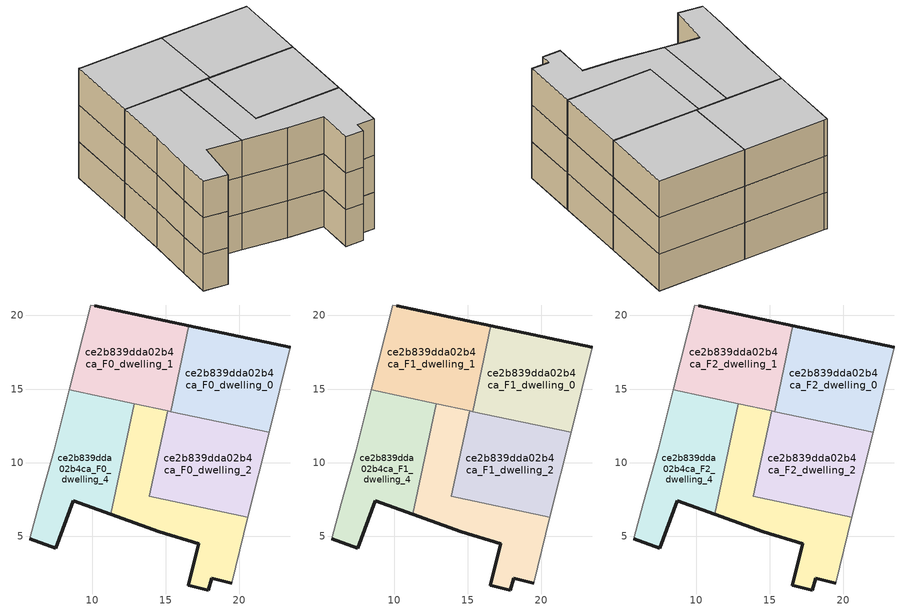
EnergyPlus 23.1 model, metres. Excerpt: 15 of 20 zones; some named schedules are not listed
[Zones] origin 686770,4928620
ce2b839dda02b4ca_F0_dwelling_0
 floor ground (EU_floor_Construction): 22.01,12.06 23.45,17.84 16.57,19.3 15.33,13.48 z0
 wall outside (EU_wall_Construction): 16.57,19.3 23.45,17.84 z0:3
 wall adiabatic (EU_wall_Construction): 23.45,17.84 22.01,12.06 z0:3
 wall to ce2b839dda02b4ca_F0_dwelling_1 (EU_wall_Construction): 15.33,13.48 16.57,19.3 z0:3
 wall to ce2b839dda02b4ca_F0_dwelling_2 (EU_wall_Construction): 22.01,12.06 15.33,13.48 z0:3
ce2b839dda02b4ca_F0_dwelling_1
 floor ground (EU_floor_Construction): 15.33,13.48 16.57,19.3 10.18,20.65 9.9,20.71 8.44,14.94 z0
 wall outside (EU_wall_Construction): 10.18,20.65 16.57,19.3 z0:3
 wall adiabatic (EU_wall_Construction): 8.44,14.94 9.9,20.71 10.18,20.65 z0:3
 wall to ce2b839dda02b4ca_F0_dwelling_4 (EU_wall_Construction): 12.85,14 8.44,14.94 z0:3
 wall to ce2b839dda02b4ca_F0_dwelling_3 (EU_wall_Construction): 15.12,13.52 12.85,14 z0:3
 wall to ce2b839dda02b4ca_F0_dwelling_2 (EU_wall_Construction): 15.33,13.48 15.12,13.52 z0:3
ce2b839dda02b4ca_F0_dwelling_2
 floor ground (EU_floor_Construction): 20.57,6.29 22.01,12.06 15.12,13.52 13.88,7.71 z0
 wall adiabatic (EU_wall_Construction): 22.01,12.06 20.57,6.29 z0:3
 wall to ce2b839dda02b4ca_F0_dwelling_3 (EU_wall_Construction): 20.57,6.29 13.88,7.71 15.12,13.52 z0:3
ce2b839dda02b4ca_F0_dwelling_3
 floor ground (EU_floor_Construction): 19.46,1.83 20.57,6.29 13.88,7.71 15.12,13.52 12.85,14 11.26,6.5 14.56,5.3 17.22,4.49 16.51,1.67 17.89,1.36 18.11,2.14 z0
 wall outside (EU_wall_Construction): 19.46,1.83 18.11,2.14 17.89,1.36 16.51,1.67 17.22,4.49 14.56,5.3 11.26,6.5 z0:3
 wall adiabatic (EU_wall_Construction): 20.57,6.29 19.46,1.83 z0:3
 wall to ce2b839dda02b4ca_F0_dwelling_4 (EU_wall_Construction): 11.26,6.5 12.85,14 z0:3
ce2b839dda02b4ca_F0_dwelling_4
 floor ground (EU_floor_Construction): 11.26,6.5 12.85,14 8.44,14.94 7.42,10.88 6.39,7.24 5.76,4.85 7.54,4.2 8.71,7.42 z0
 wall outside (EU_wall_Construction): 11.26,6.5 8.71,7.42 7.54,4.2 5.76,4.85 z0:3
 wall adiabatic (EU_wall_Construction): 5.76,4.85 6.39,7.24 7.42,10.88 8.44,14.94 z0:3
ce2b839dda02b4ca_F1_dwelling_0
 floor to ce2b839dda02b4ca_F0_dwelling_0 (EU_floor_Construction): 22.01,12.06 23.45,17.84 16.57,19.3 15.33,13.48 z3
 wall outside (EU_wall_Construction): 16.57,19.3 23.45,17.84 z3:6
 wall adiabatic (EU_wall_Construction): 23.45,17.84 22.01,12.06 z3:6
 wall to ce2b839dda02b4ca_F1_dwelling_1 (EU_wall_Construction): 15.33,13.48 16.57,19.3 z3:6
 wall to ce2b839dda02b4ca_F1_dwelling_2 (EU_wall_Construction): 22.01,12.06 15.33,13.48 z3:6
ce2b839dda02b4ca_F1_dwelling_1
 floor to ce2b839dda02b4ca_F0_dwelling_1 (EU_floor_Construction): 15.33,13.48 16.57,19.3 10.18,20.65 9.9,20.71 8.44,14.94 z3
 wall outside (EU_wall_Construction): 10.18,20.65 16.57,19.3 z3:6
 wall adiabatic (EU_wall_Construction): 8.44,14.94 9.9,20.71 10.18,20.65 z3:6
 wall to ce2b839dda02b4ca_F1_dwelling_4 (EU_wall_Construction): 12.85,14 8.44,14.94 z3:6
 wall to ce2b839dda02b4ca_F1_dwelling_3 (EU_wall_Construction): 15.12,13.52 12.85,14 z3:6
 wall to ce2b839dda02b4ca_F1_dwelling_2 (EU_wall_Construction): 15.33,13.48 15.12,13.52 z3:6
ce2b839dda02b4ca_F1_dwelling_2
 floor to ce2b839dda02b4ca_F0_dwelling_2 (EU_floor_Construction): 20.57,6.29 22.01,12.06 15.12,13.52 13.88,7.71 z3
 wall adiabatic (EU_wall_Construction): 22.01,12.06 20.57,6.29 z3:6
 wall to ce2b839dda02b4ca_F1_dwelling_3 (EU_wall_Construction): 20.57,6.29 13.88,7.71 15.12,13.52 z3:6
ce2b839dda02b4ca_F1_dwelling_3
 floor to ce2b839dda02b4ca_F0_dwelling_3 (EU_floor_Construction): 19.46,1.83 20.57,6.29 13.88,7.71 15.12,13.52 12.85,14 11.26,6.5 14.56,5.3 17.22,4.49 16.51,1.67 17.89,1.36 18.11,2.14 z3
 wall outside (EU_wall_Construction): 19.46,1.83 18.11,2.14 17.89,1.36 16.51,1.67 17.22,4.49 14.56,5.3 11.26,6.5 z3:6
 wall adiabatic (EU_wall_Construction): 20.57,6.29 19.46,1.83 z3:6
 wall to ce2b839dda02b4ca_F1_dwelling_4 (EU_wall_Construction): 11.26,6.5 12.85,14 z3:6
ce2b839dda02b4ca_F1_dwelling_4
 floor to ce2b839dda02b4ca_F0_dwelling_4 (EU_floor_Construction): 11.26,6.5 12.85,14 8.44,14.94 7.42,10.88 6.39,7.24 5.76,4.85 7.54,4.2 8.71,7.42 z3
 wall outside (EU_wall_Construction): 11.26,6.5 8.71,7.42 7.54,4.2 5.76,4.85 z3:6
 wall adiabatic (EU_wall_Construction): 5.76,4.85 6.39,7.24 7.42,10.88 8.44,14.94 z3:6
ce2b839dda02b4ca_F2_dwelling_0
 floor to ce2b839dda02b4ca_F1_dwelling_0 (EU_floor_Construction): 22.01,12.06 23.45,17.84 16.57,19.3 15.33,13.48 z6
 wall outside (EU_wall_Construction): 16.57,19.3 23.45,17.84 z6:9
 wall adiabatic (EU_wall_Construction): 23.45,17.84 22.01,12.06 z6:9
 wall to ce2b839dda02b4ca_F2_dwelling_1 (EU_wall_Construction): 15.33,13.48 16.57,19.3 z6:9
 wall to ce2b839dda02b4ca_F2_dwelling_2 (EU_wall_Construction): 22.01,12.06 15.33,13.48 z6:9
 ceiling to ce2b839dda02b4ca_F3_dwelling_0 (EU_floor_Construction): 23.45,17.84 22.01,12.06 15.33,13.48 16.57,19.3 z9
ce2b839dda02b4ca_F2_dwelling_1
 floor to ce2b839dda02b4ca_F1_dwelling_1 (EU_floor_Construction): 15.33,13.48 16.57,19.3 10.18,20.65 9.9,20.71 8.44,14.94 z6
 wall outside (EU_wall_Construction): 10.18,20.65 16.57,19.3 z6:9
 wall adiabatic (EU_wall_Construction): 8.44,14.94 9.9,20.71 10.18,20.65 z6:9
 wall to ce2b839dda02b4ca_F2_dwelling_4 (EU_wall_Construction): 12.85,14 8.44,14.94 z6:9
 wall to ce2b839dda02b4ca_F2_dwelling_3 (EU_wall_Construction): 15.12,13.52 12.85,14 z6:9
 wall to ce2b839dda02b4ca_F2_dwelling_2 (EU_wall_Construction): 15.33,13.48 15.12,13.52 z6:9
 ceiling to ce2b839dda02b4ca_F3_dwelling_1 (EU_floor_Construction): 16.57,19.3 15.33,13.48 8.44,14.94 9.9,20.71 10.18,20.65 z9
ce2b839dda02b4ca_F2_dwelling_2
 floor to ce2b839dda02b4ca_F1_dwelling_2 (EU_floor_Construction): 20.57,6.29 22.01,12.06 15.12,13.52 13.88,7.71 z6
 wall adiabatic (EU_wall_Construction): 22.01,12.06 20.57,6.29 z6:9
 wall to ce2b839dda02b4ca_F2_dwelling_3 (EU_wall_Construction): 20.57,6.29 13.88,7.71 15.12,13.52 z6:9
 ceiling to ce2b839dda02b4ca_F3_dwelling_2 (EU_floor_Construction): 22.01,12.06 20.57,6.29 13.88,7.71 15.12,13.52 z9
ce2b839dda02b4ca_F2_dwelling_3
 floor to ce2b839dda02b4ca_F1_dwelling_3 (EU_floor_Construction): 19.46,1.83 20.57,6.29 13.88,7.71 15.12,13.52 12.85,14 11.26,6.5 14.56,5.3 17.22,4.49 16.51,1.67 17.89,1.36 18.11,2.14 z6
 wall outside (EU_wall_Construction): 19.46,1.83 18.11,2.14 17.89,1.36 16.51,1.67 17.22,4.49 14.56,5.3 11.26,6.5 z6:9
 wall adiabatic (EU_wall_Construction): 20.57,6.29 19.46,1.83 z6:9
 wall to ce2b839dda02b4ca_F2_dwelling_4 (EU_wall_Construction): 11.26,6.5 12.85,14 z6:9
 ceiling to ce2b839dda02b4ca_F3_dwelling_3 (EU_floor_Construction): 15.12,13.52 13.88,7.71 20.57,6.29 19.46,1.83 18.11,2.14 17.89,1.36 16.51,1.67 17.22,4.49 14.56,5.3 11.26,6.5 12.85,14 z9
ce2b839dda02b4ca_F2_dwelling_4
 floor to ce2b839dda02b4ca_F1_dwelling_4 (EU_floor_Construction): 11.26,6.5 12.85,14 8.44,14.94 7.42,10.88 6.39,7.24 5.76,4.85 7.54,4.2 8.71,7.42 z6
 wall outside (EU_wall_Construction): 11.26,6.5 8.71,7.42 7.54,4.2 5.76,4.85 z6:9
 wall adiabatic (EU_wall_Construction): 5.76,4.85 6.39,7.24 7.42,10.88 8.44,14.94 z6:9
 ceiling to ce2b839dda02b4ca_F3_dwelling_4 (EU_floor_Construction): 12.85,14 11.26,6.5 8.71,7.42 7.54,4.2 5.76,4.85 6.39,7.24 7.42,10.88 8.44,14.94 z9
[Building]
EU S2 Campaign: North Axis=0; Terrain=City; Solar Distribution=FullExterior
[Site:Location]
Bologna: Latitude=44.5; Longitude=11.25; Time Zone=1; Elevation=37
[SizingPeriod:WeatherFileDays]
AnnualSizingPeriod: Begin Month=1; Begin Day of Month=1; End Month=12; End Day of Month=31; Day of Week for Start Day=Monday; Use Weather File Daylight Saving Period=No; Use Weather File Rain and Snow Indicators=No
[MATERIAL]
EU_InternalMass_Material: Roughness=MediumRough; Thickness=0.1; Conductivity=1; Density=1800; Specific Heat=900; Thermal Absorptance=0.9; Solar Absorptance=0.7; Visible Absorptance=0.7
[MATERIAL:NOMASS] Roughness=MediumRough; Thermal Absorptance=0.9; Solar Absorptance=0.7; Visible Absorptance=0.7
Name | Thermal Resistance
EU_wall_NoMass | 0.781309
EU_floor_NoMass | 0.563442
[CONSTRUCTION]
EU_wall_Construction: EU_wall_NoMass
EU_floor_Construction: EU_floor_NoMass
EU_InternalMass_Construction: EU_InternalMass_Material
[ZONE] Type=1; Multiplier=1; Ceiling Height=autocalculate; Floor Area=autocalculate; Part of Total Floor Area=Yes
Name | Volume
ce2b839dda02b4ca_F0_dwelling_0 | 123.721
ce2b839dda02b4ca_F1_dwelling_0; ce2b839dda02b4ca_F2_dwelling_0 | 123.72
ce2b839dda02b4ca_F0_dwelling_1 | 123.69
ce2b839dda02b4ca_F1_dwelling_1; ce2b839dda02b4ca_F2_dwelling_1 | 123.691
ce2b839dda02b4ca_F0_dwelling_2; ce2b839dda02b4ca_F1_dwelling_2; ce2b839dda02b4ca_F2_dwelling_2 | 123.708
ce2b839dda02b4ca_F0_dwelling_3 | 123.71
ce2b839dda02b4ca_F1_dwelling_3; ce2b839dda02b4ca_F2_dwelling_3 | 123.709
ce2b839dda02b4ca_F0_dwelling_4 | 123.713
ce2b839dda02b4ca_F1_dwelling_4; ce2b839dda02b4ca_F2_dwelling_4 | 123.715
[INTERNALMASS] Construction=EU_InternalMass_Construction
Name | Zone or ZoneList | Surface Area
ce2b839dda02b4ca_F0_dwelling_0_EU_InternalMass | ce2b839dda02b4ca_F0_dwelling_0 | 41.2394
ce2b839dda02b4ca_F0_dwelling_1_EU_InternalMass | ce2b839dda02b4ca_F0_dwelling_1 | 41.2305
ce2b839dda02b4ca_F0_dwelling_2_EU_InternalMass | ce2b839dda02b4ca_F0_dwelling_2 | 41.2364
ce2b839dda02b4ca_F0_dwelling_3_EU_InternalMass | ce2b839dda02b4ca_F0_dwelling_3 | 41.2367
ce2b839dda02b4ca_F0_dwelling_4_EU_InternalMass | ce2b839dda02b4ca_F0_dwelling_4 | 41.2384
ce2b839dda02b4ca_F1_dwelling_0_EU_InternalMass | ce2b839dda02b4ca_F1_dwelling_0 | 41.2394
ce2b839dda02b4ca_F1_dwelling_1_EU_InternalMass | ce2b839dda02b4ca_F1_dwelling_1 | 41.2305
ce2b839dda02b4ca_F1_dwelling_2_EU_InternalMass | ce2b839dda02b4ca_F1_dwelling_2 | 41.2364
ce2b839dda02b4ca_F1_dwelling_3_EU_InternalMass | ce2b839dda02b4ca_F1_dwelling_3 | 41.2367
ce2b839dda02b4ca_F1_dwelling_4_EU_InternalMass | ce2b839dda02b4ca_F1_dwelling_4 | 41.2384
ce2b839dda02b4ca_F2_dwelling_0_EU_InternalMass | ce2b839dda02b4ca_F2_dwelling_0 | 41.2394
ce2b839dda02b4ca_F2_dwelling_1_EU_InternalMass | ce2b839dda02b4ca_F2_dwelling_1 | 41.2305
ce2b839dda02b4ca_F2_dwelling_2_EU_InternalMass | ce2b839dda02b4ca_F2_dwelling_2 | 41.2364
ce2b839dda02b4ca_F2_dwelling_3_EU_InternalMass | ce2b839dda02b4ca_F2_dwelling_3 | 41.2367
ce2b839dda02b4ca_F2_dwelling_4_EU_InternalMass | ce2b839dda02b4ca_F2_dwelling_4 | 41.2384
[OTHEREQUIPMENT] Fuel Type=Electricity; Design Level Calculation Method=Watts/Area; Power per Zone Floor Area=1; Fraction Latent=0; Fraction Radiant=0; Fraction Lost=0; Carbon Dioxide Generation Rate=0; EndUse Subcategory=EU_Step8_InternalGains
Name | Zone or ZoneList or Space or SpaceList | Schedule
EU_Step8_InternalGain_ce2b839dda02b4ca_F0_dwelling_0_f000 | ce2b839dda02b4ca_F0_dwelling_0 | EU_Step8_GainSchedule_ce2b839dda02b4ca_F0_dwelling_0_f000
EU_Step8_InternalGain_ce2b839dda02b4ca_F0_dwelling_1_f000 | ce2b839dda02b4ca_F0_dwelling_1 | EU_Step8_GainSchedule_ce2b839dda02b4ca_F0_dwelling_1_f000
EU_Step8_InternalGain_ce2b839dda02b4ca_F0_dwelling_2_f000 | ce2b839dda02b4ca_F0_dwelling_2 | EU_Step8_GainSchedule_ce2b839dda02b4ca_F0_dwelling_2_f000
EU_Step8_InternalGain_ce2b839dda02b4ca_F0_dwelling_3_f000 | ce2b839dda02b4ca_F0_dwelling_3 | EU_Step8_GainSchedule_ce2b839dda02b4ca_F0_dwelling_3_f000
EU_Step8_InternalGain_ce2b839dda02b4ca_F0_dwelling_4_f000 | ce2b839dda02b4ca_F0_dwelling_4 | EU_Step8_GainSchedule_ce2b839dda02b4ca_F0_dwelling_4_f000
EU_Step8_InternalGain_ce2b839dda02b4ca_F1_dwelling_0_f000 | ce2b839dda02b4ca_F1_dwelling_0 | EU_Step8_GainSchedule_ce2b839dda02b4ca_F1_dwelling_0_f000
EU_Step8_InternalGain_ce2b839dda02b4ca_F1_dwelling_1_f000 | ce2b839dda02b4ca_F1_dwelling_1 | EU_Step8_GainSchedule_ce2b839dda02b4ca_F1_dwelling_1_f000
EU_Step8_InternalGain_ce2b839dda02b4ca_F1_dwelling_2_f000 | ce2b839dda02b4ca_F1_dwelling_2 | EU_Step8_GainSchedule_ce2b839dda02b4ca_F1_dwelling_2_f000
EU_Step8_InternalGain_ce2b839dda02b4ca_F1_dwelling_3_f000 | ce2b839dda02b4ca_F1_dwelling_3 | EU_Step8_GainSchedule_ce2b839dda02b4ca_F1_dwelling_3_f000
EU_Step8_InternalGain_ce2b839dda02b4ca_F1_dwelling_4_f000 | ce2b839dda02b4ca_F1_dwelling_4 | EU_Step8_GainSchedule_ce2b839dda02b4ca_F1_dwelling_4_f000
EU_Step8_InternalGain_ce2b839dda02b4ca_F2_dwelling_0_f000 | ce2b839dda02b4ca_F2_dwelling_0 | EU_Step8_GainSchedule_ce2b839dda02b4ca_F2_dwelling_0_f000
EU_Step8_InternalGain_ce2b839dda02b4ca_F2_dwelling_1_f000 | ce2b839dda02b4ca_F2_dwelling_1 | EU_Step8_GainSchedule_ce2b839dda02b4ca_F2_dwelling_1_f000
EU_Step8_InternalGain_ce2b839dda02b4ca_F2_dwelling_2_f000 | ce2b839dda02b4ca_F2_dwelling_2 | EU_Step8_GainSchedule_ce2b839dda02b4ca_F2_dwelling_2_f000
EU_Step8_InternalGain_ce2b839dda02b4ca_F2_dwelling_3_f000 | ce2b839dda02b4ca_F2_dwelling_3 | EU_Step8_GainSchedule_ce2b839dda02b4ca_F2_dwelling_3_f000
EU_Step8_InternalGain_ce2b839dda02b4ca_F2_dwelling_4_f000 | ce2b839dda02b4ca_F2_dwelling_4 | EU_Step8_GainSchedule_ce2b839dda02b4ca_F2_dwelling_4_f000
[ZONEVENTILATION:DESIGNFLOWRATE] Schedule=EU_AlwaysOn; Design Flow Rate Calculation Method=AirChanges/Hour; Air Changes per Hour=0.692607; Ventilation Type=Natural; Fan Pressure Rise=0; Fan Total Efficiency=1; Constant Term Coefficient=1; Temperature Term Coefficient=0; Velocity Term Coefficient=0; Velocity Squared Term Coefficient=0; Minimum Indoor Temperature=-100; Maximum Indoor Temperature=100; Delta Temperature=-100; Minimum Outdoor Temperature=-100; Maximum Outdoor Temperature=100; Maximum Wind Speed=40
Name | Zone or ZoneList or Space or SpaceList
EU_ConstantAir_ce2b839dda02b4ca_F0_dwelling_0 | ce2b839dda02b4ca_F0_dwelling_0
EU_ConstantAir_ce2b839dda02b4ca_F0_dwelling_1 | ce2b839dda02b4ca_F0_dwelling_1
EU_ConstantAir_ce2b839dda02b4ca_F0_dwelling_2 | ce2b839dda02b4ca_F0_dwelling_2
EU_ConstantAir_ce2b839dda02b4ca_F0_dwelling_3 | ce2b839dda02b4ca_F0_dwelling_3
EU_ConstantAir_ce2b839dda02b4ca_F0_dwelling_4 | ce2b839dda02b4ca_F0_dwelling_4
EU_ConstantAir_ce2b839dda02b4ca_F1_dwelling_0 | ce2b839dda02b4ca_F1_dwelling_0
EU_ConstantAir_ce2b839dda02b4ca_F1_dwelling_1 | ce2b839dda02b4ca_F1_dwelling_1
EU_ConstantAir_ce2b839dda02b4ca_F1_dwelling_2 | ce2b839dda02b4ca_F1_dwelling_2
EU_ConstantAir_ce2b839dda02b4ca_F1_dwelling_3 | ce2b839dda02b4ca_F1_dwelling_3
EU_ConstantAir_ce2b839dda02b4ca_F1_dwelling_4 | ce2b839dda02b4ca_F1_dwelling_4
EU_ConstantAir_ce2b839dda02b4ca_F2_dwelling_0 | ce2b839dda02b4ca_F2_dwelling_0
EU_ConstantAir_ce2b839dda02b4ca_F2_dwelling_1 | ce2b839dda02b4ca_F2_dwelling_1
EU_ConstantAir_ce2b839dda02b4ca_F2_dwelling_2 | ce2b839dda02b4ca_F2_dwelling_2
EU_ConstantAir_ce2b839dda02b4ca_F2_dwelling_3 | ce2b839dda02b4ca_F2_dwelling_3
EU_ConstantAir_ce2b839dda02b4ca_F2_dwelling_4 | ce2b839dda02b4ca_F2_dwelling_4
[HVACTEMPLATE:THERMOSTAT] Constant Heating Setpoint=20; Constant Cooling Setpoint=50
EU_HeatOnly_ce2b839dda02b4ca_F0_dwelling_0; EU_HeatOnly_ce2b839dda02b4ca_F0_dwelling_1; EU_HeatOnly_ce2b839dda02b4ca_F0_dwelling_2; EU_HeatOnly_ce2b839dda02b4ca_F0_dwelling_3; EU_HeatOnly_ce2b839dda02b4ca_F0_dwelling_4; EU_HeatOnly_ce2b839dda02b4ca_F1_dwelling_0; EU_HeatOnly_ce2b839dda02b4ca_F1_dwelling_1; EU_HeatOnly_ce2b839dda02b4ca_F1_dwelling_2; EU_HeatOnly_ce2b839dda02b4ca_F1_dwelling_3; EU_HeatOnly_ce2b839dda02b4ca_F1_dwelling_4; EU_HeatOnly_ce2b839dda02b4ca_F2_dwelling_0; EU_HeatOnly_ce2b839dda02b4ca_F2_dwelling_1; EU_HeatOnly_ce2b839dda02b4ca_F2_dwelling_2; EU_HeatOnly_ce2b839dda02b4ca_F2_dwelling_3; EU_HeatOnly_ce2b839dda02b4ca_F2_dwelling_4; EU_HeatOnly_ce2b839dda02b4ca_F3_dwelling_0; EU_HeatOnly_ce2b839dda02b4ca_F3_dwelling_1; EU_HeatOnly_ce2b839dda02b4ca_F3_dwelling_2; EU_HeatOnly_ce2b839dda02b4ca_F3_dwelling_3; EU_HeatOnly_ce2b839dda02b4ca_F3_dwelling_4
[HVACTEMPLATE:ZONE:IDEALLOADSAIRSYSTEM] System Availability Schedule=EU_AlwaysOn; Maximum Heating Supply Air Temperature=50; Minimum Cooling Supply Air Temperature=13; Maximum Heating Supply Air Humidity Ratio=0.0156; Minimum Cooling Supply Air Humidity Ratio=0.0077; Heating Limit=NoLimit; Cooling Limit=NoLimit; Heating Availability Schedule=EU_AlwaysOn; Cooling Availability Schedule=EU_CoolingOff; Dehumidification Control Type=ConstantSensibleHeatRatio; Cooling Sensible Heat Ratio=0.7; Dehumidification Setpoint=60; Humidification Control Type=None; Humidification Setpoint=30; Outdoor Air Method=None; Outdoor Air Flow Rate per Person=0.00944; Outdoor Air Flow Rate per Zone Floor Area=0; Outdoor Air Flow Rate per Zone=0; Demand Controlled Ventilation Type=None; Outdoor Air Economizer Type=NoEconomizer; Heat Recovery Type=None; Sensible Heat Recovery Effectiveness=0.7; Latent Heat Recovery Effectiveness=0.65
Name | Template Thermostat
ce2b839dda02b4ca_F0_dwelling_0 | EU_HeatOnly_ce2b839dda02b4ca_F0_dwelling_0
ce2b839dda02b4ca_F0_dwelling_1 | EU_HeatOnly_ce2b839dda02b4ca_F0_dwelling_1
ce2b839dda02b4ca_F0_dwelling_2 | EU_HeatOnly_ce2b839dda02b4ca_F0_dwelling_2
ce2b839dda02b4ca_F0_dwelling_3 | EU_HeatOnly_ce2b839dda02b4ca_F0_dwelling_3
ce2b839dda02b4ca_F0_dwelling_4 | EU_HeatOnly_ce2b839dda02b4ca_F0_dwelling_4
ce2b839dda02b4ca_F1_dwelling_0 | EU_HeatOnly_ce2b839dda02b4ca_F1_dwelling_0
ce2b839dda02b4ca_F1_dwelling_1 | EU_HeatOnly_ce2b839dda02b4ca_F1_dwelling_1
ce2b839dda02b4ca_F1_dwelling_2 | EU_HeatOnly_ce2b839dda02b4ca_F1_dwelling_2
ce2b839dda02b4ca_F1_dwelling_3 | EU_HeatOnly_ce2b839dda02b4ca_F1_dwelling_3
ce2b839dda02b4ca_F1_dwelling_4 | EU_HeatOnly_ce2b839dda02b4ca_F1_dwelling_4
ce2b839dda02b4ca_F2_dwelling_0 | EU_HeatOnly_ce2b839dda02b4ca_F2_dwelling_0
ce2b839dda02b4ca_F2_dwelling_1 | EU_HeatOnly_ce2b839dda02b4ca_F2_dwelling_1
ce2b839dda02b4ca_F2_dwelling_2 | EU_HeatOnly_ce2b839dda02b4ca_F2_dwelling_2
ce2b839dda02b4ca_F2_dwelling_3 | EU_HeatOnly_ce2b839dda02b4ca_F2_dwelling_3
ce2b839dda02b4ca_F2_dwelling_4 | EU_HeatOnly_ce2b839dda02b4ca_F2_dwelling_4
[SIZING:ZONE] Zone Cooling Design Supply Air Temperature Input Method=SupplyAirTemperature; Zone Cooling Design Supply Air Temperature=13; Zone Heating Design Supply Air Temperature Input Method=SupplyAirTemperature; Zone Heating Design Supply Air Temperature=50; Zone Cooling Design Supply Air Humidity Ratio=0.008; Zone Heating Design Supply Air Humidity Ratio=0.008; Cooling Design Air Flow Method=DesignDay; Cooling Design Air Flow Rate=0; Cooling Minimum Air Flow per Zone Floor Area=0.000762; Cooling Minimum Air Flow=0; Cooling Minimum Air Flow Fraction=0.2; Heating Design Air Flow Method=DesignDay; Heating Design Air Flow Rate=0; Heating Maximum Air Flow per Zone Floor Area=0.002032; Heating Maximum Air Flow=0.141576; Heating Maximum Air Flow Fraction=0.3; Account for Dedicated Outdoor Air System=No; Dedicated Outdoor Air System Control Strategy=NeutralSupplyAir; Dedicated Outdoor Air Low Setpoint Temperature for Design=autosize; Dedicated Outdoor Air High Setpoint Temperature for Design=autosize; Zone Load Sizing Method=Sensible Load Only No Latent Load; Zone Latent Cooling Design Supply Air Humidity Ratio Input Method=HumidityRatioDifference; Zone Cooling Design Supply Air Humidity Ratio Difference=0.005; Zone Latent Heating Design Supply Air Humidity Ratio Input Method=HumidityRatioDifference; Zone Humidification Design Supply Air Humidity Ratio Difference=0.005
ce2b839dda02b4ca_F0_dwelling_0; ce2b839dda02b4ca_F0_dwelling_1; ce2b839dda02b4ca_F0_dwelling_2; ce2b839dda02b4ca_F0_dwelling_3; ce2b839dda02b4ca_F0_dwelling_4; ce2b839dda02b4ca_F1_dwelling_0; ce2b839dda02b4ca_F1_dwelling_1; ce2b839dda02b4ca_F1_dwelling_2; ce2b839dda02b4ca_F1_dwelling_3; ce2b839dda02b4ca_F1_dwelling_4; ce2b839dda02b4ca_F2_dwelling_0; ce2b839dda02b4ca_F2_dwelling_1; ce2b839dda02b4ca_F2_dwelling_2; ce2b839dda02b4ca_F2_dwelling_3; ce2b839dda02b4ca_F2_dwelling_4
